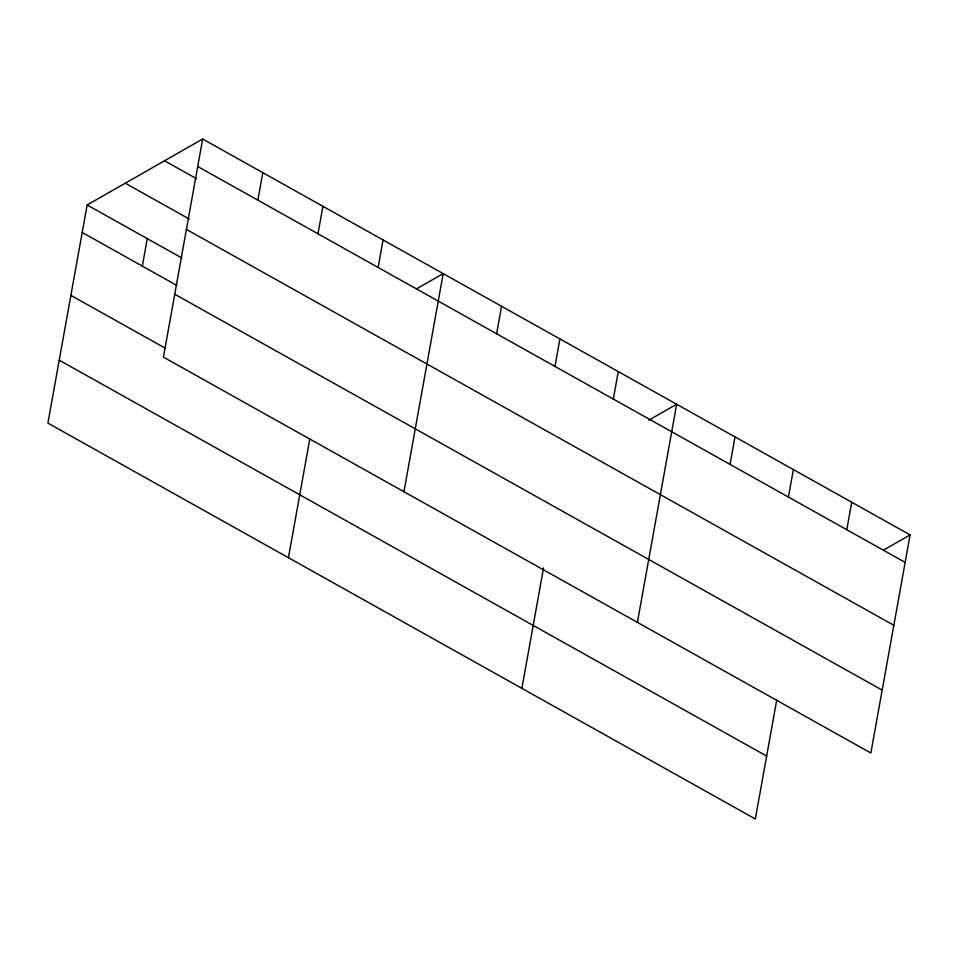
<?xml version="1.0" encoding="UTF-8"?>
<svg xmlns="http://www.w3.org/2000/svg" width="958" height="958" viewBox="0 0 958 958"><rect width="100%" height="100%" fill="white"/><g stroke="black" fill="none" stroke-linecap="round" stroke-linejoin="round"><path stroke-width="1.44" d="M202.665 139.018L163.423 357.13L870.858 753.012L910.1 534.899L202.665 139.018L87.142 204.988L47.9 423.101L755.335 818.982L776.722 700.094M142.335 266.12L147.281 238.638M257.858 200.15L262.803 172.668M317.984 233.8L322.93 206.317M288.43 557.7L309.817 438.812M378.123 267.45L383.068 239.967M403.953 491.729L443.195 273.617L416.514 288.861M496.615 333.767L501.561 306.285M554.981 366.423L559.915 338.94M521.882 688.335L543.533 567.986M613.336 399.079L618.281 371.608M637.405 622.377L676.647 404.264L648.686 420.227M730.068 464.402L735.014 436.92M788.434 497.058L793.368 469.588M846.788 529.726L851.734 502.243M883.42 550.143L910.1 534.899M197.719 166.5L905.154 562.382M164.548 160.788L196.534 178.691M125.27 183.218L189.241 219.023M186.403 229.405L893.838 625.287M87.142 204.988L181.816 257.965M82.196 232.471L176.871 285.448M174.739 294.226L882.174 690.107M70.88 295.375L165.554 348.353M59.216 360.184L766.651 756.066"/></g></svg>
